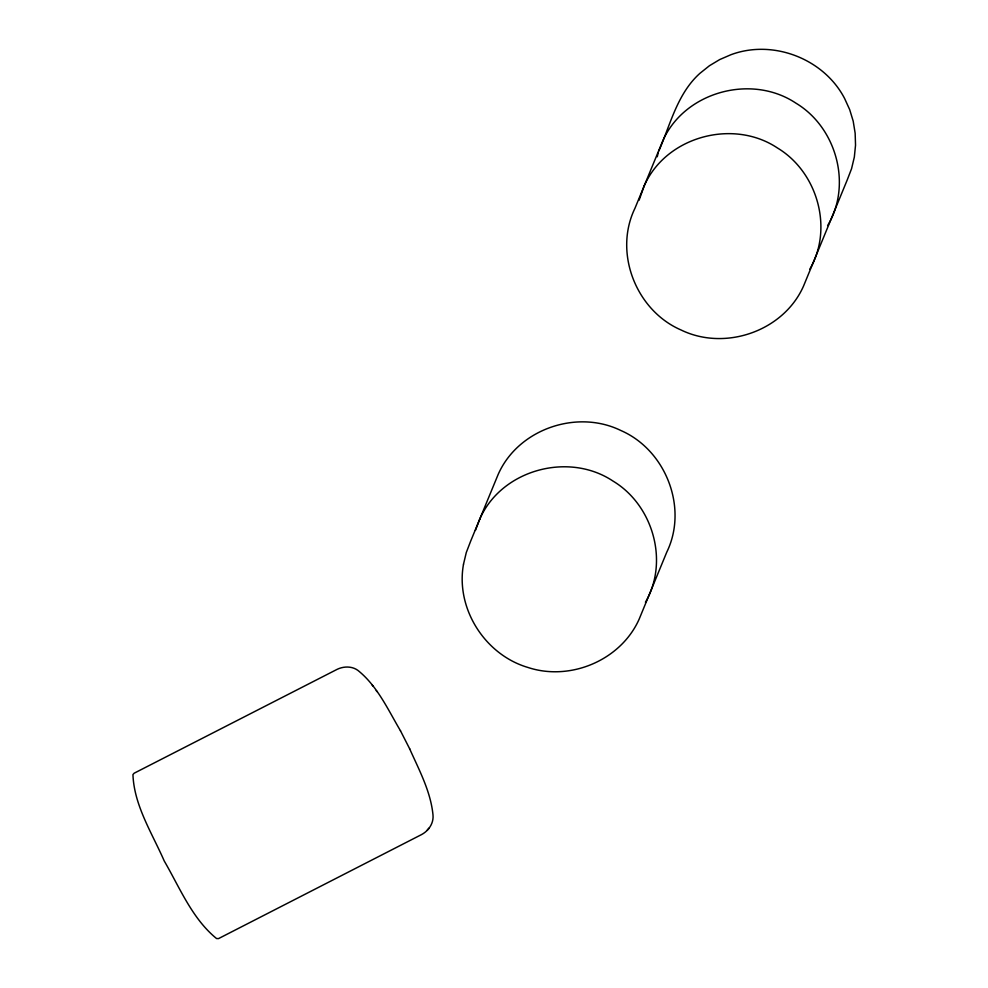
<?xml version="1.0" encoding="UTF-8"?>
<svg xmlns="http://www.w3.org/2000/svg" width="988" height="988" viewBox="0 0 988 988"><rect width="100%" height="100%" fill="white"/><g stroke="black" fill="none" stroke-linecap="round" stroke-linejoin="round"><path stroke-width="1.48" d="M639.113 200.181L644.09 186.127M657.255 156.771L658.292 152.424M475.401 530.408L479.686 519.268M658.835 151.028C670.444 124.278 677.373 93.601 699.862 73.384L709.446 65.727L719.721 59.564L730.947 54.711C772.962 39.038 823.967 58.712 844.617 98.516L849.692 109.643L853.187 121.116L855.151 133.219L855.534 145.174L854.336 157.067L851.57 168.676L847.284 179.804L803.565 286.001C783.669 331.215 725.007 351.456 680.942 329.93C635.976 310.43 613.363 252.632 634.975 208.246L662.578 141.284C684.091 91.81 751.386 73.445 795.883 103.135C836.404 127.39 852.286 184.805 827.598 225.585M644.102 186.102C665.616 136.628 732.923 118.264 777.408 147.953C817.459 171.974 833.576 228.413 809.827 269.119M479.699 519.231C501.212 469.769 568.52 451.393 613.017 481.082C653.056 505.103 669.172 561.542 645.423 602.26M400.511 730.836C388.037 709.779 377.354 685.882 357.792 670.309C351.864 666.035 343.75 666.221 337.328 669.246L134.158 773.209L132.948 774.58C134.035 805.393 152.14 833.242 164.218 860.943C179.742 887.619 192.166 918.729 216.57 938.551L218.521 938.6L421.629 834.539C428.706 830.735 433.856 823.165 432.991 814.915C430.682 791.388 419.073 769.948 409.6 748.669M427.051 830.426L428.076 829.29M428.261 829.08L429.274 827.944M372.093 684.894L372.871 685.956M376.267 690.624L376.947 691.563M400.412 730.651L409.711 748.892M463.52 564.136C455.406 608.447 484.91 654.748 527.864 667.431C570.298 681.522 620.872 660.231 639.162 619.143L666.764 552.169C688.389 507.783 665.776 449.985 620.81 430.484C576.745 408.958 518.07 429.2 498.174 474.413L470.572 541.387L466.287 552.527L463.52 564.136"/></g></svg>
